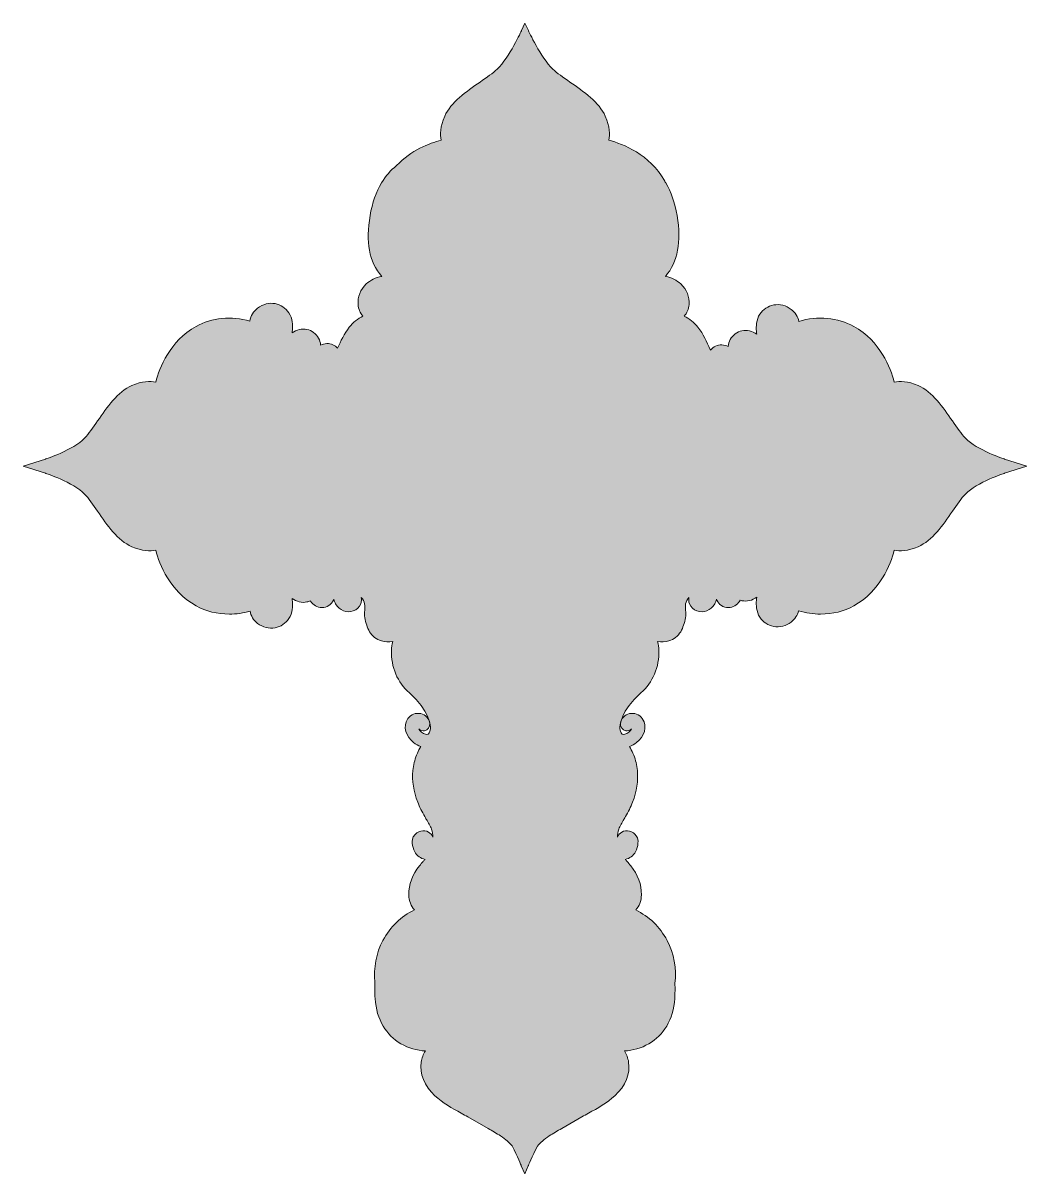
# Model space of a CAD drawing. Header units: millimetres. Extents: x -220 to 1461, y 255 to 578.
# Drawn here: x 1195.3 to 1461.2, y 254.6 to 559.4 of the extents above; entities that cross this region are included whole.
import ezdxf

# ---------------------------------------------------------------- set-up
doc = ezdxf.new("R2010")
doc.units = ezdxf.units.MM
doc.header["$MEASUREMENT"] = 0
doc.layers.add('Layer 1', color=7, linetype='Continuous')

msp = doc.modelspace()

# ---------------------------------------------------------------- hatches: boundary and pattern name
at = {"layer": 'Layer 1'}
h = msp.add_hatch(color=6, dxfattribs=at)
h.dxf.hatch_style = 2
edge = h.paths.add_edge_path()
edge.add_spline(control_points=[(1455.27, 443.9), (1455.2, 443.93), (1447.9, 446.28), (1444.9, 449.42), (1443.83, 450.54), (1442.68, 452.21), (1441.46, 453.98), (1438.95, 457.62), (1436.11, 461.74), (1432.4, 463.35), (1429.65, 464.54), (1427.54, 464.59), (1426.06, 464.29), (1425.06, 468.04), (1422.31, 475.16), (1415.36, 479.01), (1411.09, 481.39), (1405.73, 481.86), (1400.76, 480.36), (1400.53, 481.59), (1399.83, 482.7), (1398.75, 483.53), (1397.42, 484.56), (1395.69, 485), (1394.12, 484.7), (1392.66, 484.43), (1391.3, 483.52), (1390.47, 482.28), (1389.45, 480.74), (1389.45, 478.96), (1389.54, 477.76), (1389.56, 477.49), (1389.58, 477.22), (1389.61, 476.95), (1388.46, 477.8), (1387.04, 478.16), (1385.7, 477.87), (1384.42, 477.6), (1383.27, 476.73), (1382.62, 475.57), (1382.29, 474.98), (1382.11, 474.36), (1382.08, 473.74), (1381.56, 473.97), (1380.99, 474.1), (1380.42, 474.12), (1379.2, 474.16), (1378.12, 473.65), (1377.39, 472.69), (1377.36, 472.76), (1377.33, 472.84), (1377.29, 472.91), (1376.41, 474.92), (1375.5, 477), (1374.05, 478.79), (1373.01, 480.07), (1371.76, 481.07), (1370.43, 481.72), (1371.16, 482.56), (1371.61, 483.62), (1371.7, 484.78), (1371.87, 486.8), (1371.06, 488.85), (1369.54, 490.27), (1368.47, 491.26), (1367.05, 491.96), (1365.44, 492.28), (1367.09, 494.17), (1368.2, 496.54), (1368.68, 499.17), (1369.16, 501.83), (1369.11, 504.83), (1368.53, 508.35), (1367.96, 511.79), (1366.97, 514.63), (1365.52, 517.04), (1365.45, 517.17), (1365.37, 517.29), (1365.29, 517.41), (1365.29, 517.41), (1365.26, 517.46), (1365.26, 517.46), (1365.23, 517.52), (1365.2, 517.58), (1365.17, 517.64), (1361.31, 524.59), (1354.2, 527.34), (1350.45, 528.34), (1350.75, 529.82), (1350.7, 531.93), (1349.51, 534.68), (1347.9, 538.39), (1343.78, 541.23), (1340.14, 543.74), (1338.37, 544.96), (1336.7, 546.11), (1335.58, 547.18), (1332.41, 550.2), (1329.18, 557.31), (1329.14, 557.38), (1329.14, 557.38), (1328.24, 559.37), (1328.24, 559.37), (1328.24, 559.37), (1327.34, 557.38), (1327.34, 557.38), (1327.31, 557.31), (1324.07, 550.2), (1320.91, 547.18), (1319.79, 546.11), (1318.12, 544.96), (1316.35, 543.74), (1312.71, 541.23), (1308.59, 538.39), (1306.98, 534.68), (1305.79, 531.93), (1305.74, 529.82), (1306.04, 528.34), (1302.94, 527.52), (1298.07, 525.66), (1294.23, 521.6), (1292.66, 520.38), (1291.31, 518.85), (1290.22, 517.04), (1288.77, 514.63), (1287.79, 511.79), (1287.21, 508.35), (1286.63, 504.83), (1286.58, 501.83), (1287.06, 499.17), (1287.54, 496.54), (1288.65, 494.17), (1290.3, 492.28), (1288.69, 491.96), (1287.27, 491.26), (1286.2, 490.27), (1284.68, 488.85), (1283.87, 486.8), (1284.04, 484.78), (1284.14, 483.62), (1284.58, 482.56), (1285.31, 481.72), (1283.98, 481.07), (1282.73, 480.07), (1281.69, 478.79), (1280.33, 477.11), (1279.44, 475.16), (1278.6, 473.26), (1277.89, 474.08), (1276.89, 474.5), (1275.75, 474.47), (1275.19, 474.45), (1274.62, 474.32), (1274.09, 474.09), (1274.06, 474.71), (1273.88, 475.33), (1273.56, 475.92), (1272.9, 477.08), (1271.75, 477.94), (1270.48, 478.22), (1269.14, 478.51), (1267.71, 478.15), (1266.57, 477.3), (1266.6, 477.57), (1266.62, 477.84), (1266.64, 478.11), (1266.73, 479.31), (1266.73, 481.09), (1265.71, 482.63), (1264.88, 483.87), (1263.52, 484.78), (1262.06, 485.05), (1260.49, 485.34), (1258.76, 484.91), (1257.43, 483.88), (1256.28, 483), (1255.56, 481.79), (1255.37, 480.45), (1250.51, 481.83), (1245.28, 481.32), (1241.13, 479.01), (1234.18, 475.16), (1231.43, 468.04), (1230.43, 464.29), (1228.95, 464.59), (1226.84, 464.54), (1224.09, 463.35), (1220.38, 461.74), (1217.54, 457.62), (1215.03, 453.98), (1213.81, 452.21), (1212.66, 450.54), (1211.59, 449.42), (1208.59, 446.28), (1201.29, 443.93), (1201.22, 443.9), (1201.22, 443.9), (1195.28, 442.02), (1195.28, 442.02), (1195.28, 442.02), (1201.22, 440.14), (1201.22, 440.14), (1201.29, 440.11), (1208.59, 437.76), (1211.59, 434.62), (1212.66, 433.5), (1213.81, 431.83), (1215.03, 430.06), (1217.54, 426.42), (1220.38, 422.3), (1224.09, 420.69), (1226.84, 419.5), (1228.95, 419.45), (1230.43, 419.75), (1231.43, 416), (1234.18, 408.89), (1241.13, 405.03), (1243.71, 403.59), (1246.76, 402.83), (1249.94, 402.83), (1251.79, 402.83), (1253.63, 403.09), (1255.41, 403.6), (1255.63, 402.35), (1256.34, 401.22), (1257.43, 400.38), (1258.76, 399.35), (1260.49, 398.92), (1262.06, 399.21), (1263.52, 399.48), (1264.88, 400.39), (1265.71, 401.63), (1266.73, 403.17), (1266.73, 404.95), (1266.64, 406.15), (1266.62, 406.42), (1266.6, 406.69), (1266.57, 406.96), (1267.71, 406.11), (1269.14, 405.75), (1270.48, 406.04), (1270.8, 406.11), (1271.12, 406.22), (1271.42, 406.36), (1271.43, 406.34), (1271.45, 406.32), (1271.46, 406.3), (1272.13, 405.22), (1273.25, 404.57), (1274.43, 404.57), (1274.43, 404.57), (1274.43, 404.57), (1274.43, 404.57), (1275.8, 404.57), (1277.03, 405.34), (1277.49, 406.5), (1277.53, 406.6), (1277.56, 406.69), (1277.59, 406.79), (1277.68, 406.35), (1277.85, 405.92), (1278.08, 405.53), (1279.08, 403.82), (1281.01, 403.07), (1282.77, 403.7), (1283.68, 404.03), (1284.39, 404.7), (1284.75, 405.58), (1284.98, 406.13), (1285.02, 406.71), (1284.89, 407.24), (1285.32, 406.77), (1285.64, 406.17), (1285.77, 405.53), (1285.88, 405.02), (1285.84, 404.45), (1285.79, 403.85), (1285.74, 403.23), (1285.69, 402.58), (1285.8, 401.88), (1285.9, 401.18), (1286.12, 400.54), (1286.34, 399.89), (1286.51, 399.36), (1286.73, 398.75), (1287.07, 398.18), (1287.78, 397), (1288.89, 396.14), (1290.22, 395.76), (1291.17, 395.48), (1292.19, 395.42), (1293.21, 395.59), (1293.01, 394.82), (1292.9, 394.01), (1292.87, 393.19), (1292.71, 388.87), (1294.49, 384.67), (1297.61, 381.96), (1302.98, 377.32), (1303.25, 373.31), (1303.24, 372.42), (1303.02, 371.44), (1302.71, 371.14), (1302.59, 371.05), (1302.44, 370.95), (1302.16, 370.95), (1301.85, 371.04), (1301.15, 371.25), (1300.39, 371.82), (1300.11, 372.41), (1300.16, 372.37), (1300.21, 372.32), (1300.27, 372.28), (1300.67, 371.99), (1301.19, 371.87), (1301.65, 371.96), (1302.54, 372.14), (1303.14, 372.99), (1303.03, 373.93), (1302.89, 375.16), (1301.92, 376.19), (1300.62, 376.48), (1299.33, 376.77), (1298.04, 376.26), (1297.25, 375.16), (1295.71, 373.04), (1296.84, 370.36), (1298.75, 368.81), (1299.32, 368.34), (1299.99, 367.99), (1300.67, 367.76), (1300.31, 367.19), (1300, 366.6), (1299.73, 365.98), (1299.73, 365.98), (1299.53, 365.5), (1299.53, 365.5), (1299.02, 364.22), (1298.69, 362.84), (1298.55, 361.38), (1298.3, 358.74), (1298.73, 355.93), (1299.83, 353.03), (1300.31, 351.76), (1300.93, 350.48), (1301.68, 349.21), (1301.82, 348.97), (1301.98, 348.72), (1302.13, 348.48), (1302.67, 347.59), (1303.18, 346.76), (1303.48, 345.86), (1303.7, 345.21), (1303.82, 344.5), (1303.83, 343.78), (1303.62, 344.33), (1303.23, 344.8), (1302.66, 345.12), (1301.53, 345.75), (1299.79, 345.63), (1298.66, 343.88), (1298.21, 343.17), (1298.27, 341.28), (1299.03, 339.9), (1299.63, 338.81), (1300.58, 338.12), (1301.77, 337.89), (1301.61, 337.7), (1301.44, 337.52), (1301.27, 337.32), (1300.95, 336.95), (1300.61, 336.57), (1300.29, 336.17), (1298.44, 333.88), (1297.44, 331.16), (1297.48, 328.51), (1297.51, 326.84), (1298.03, 325.46), (1298.98, 324.51), (1295.39, 322.8), (1292.52, 320.04), (1290.62, 316.44), (1288.84, 313.06), (1288.09, 309.11), (1288.51, 305.32), (1288.42, 303.92), (1288.43, 302.47), (1288.53, 301.01), (1288.74, 298.23), (1289.45, 295.78), (1290.65, 293.75), (1291.81, 291.79), (1293.44, 290.16), (1295.38, 289.05), (1297.38, 287.9), (1299.62, 287.25), (1301.87, 287.14), (1301.29, 286.26), (1300.91, 285.27), (1300.74, 284.2), (1300.25, 281.15), (1301.6, 277.82), (1304.36, 275.3), (1306.45, 273.39), (1308.95, 272), (1311.36, 270.67), (1311.94, 270.34), (1312.52, 270.02), (1313.1, 269.69), (1313.1, 269.69), (1318.48, 266.61), (1318.48, 266.61), (1319.58, 265.98), (1320.72, 265.33), (1321.78, 264.63), (1323.13, 263.72), (1324.11, 262.88), (1324.85, 261.98), (1326.25, 259.19), (1327.25, 256.76), (1327.26, 256.74), (1327.26, 256.74), (1328.16, 254.57), (1328.16, 254.57), (1328.16, 254.57), (1329.09, 256.73), (1329.09, 256.73), (1329.1, 256.75), (1330.13, 259.16), (1331.55, 261.94), (1332.3, 262.85), (1333.29, 263.71), (1334.66, 264.63), (1335.71, 265.33), (1336.85, 265.98), (1337.96, 266.61), (1337.96, 266.61), (1343.34, 269.69), (1343.34, 269.69), (1343.91, 270.02), (1344.49, 270.34), (1345.07, 270.67), (1347.48, 272), (1349.98, 273.39), (1352.07, 275.3), (1354.83, 277.82), (1356.19, 281.15), (1355.69, 284.2), (1355.52, 285.27), (1355.14, 286.26), (1354.57, 287.14), (1356.82, 287.25), (1359.06, 287.9), (1361.05, 289.05), (1362.99, 290.16), (1364.63, 291.79), (1365.78, 293.75), (1366.98, 295.78), (1367.7, 298.23), (1367.9, 301.01), (1368, 302.36), (1368.01, 303.71), (1367.94, 305.03), (1368.43, 308.91), (1367.7, 312.96), (1365.87, 316.44), (1363.98, 320.02), (1361.13, 322.77), (1357.56, 324.48), (1358.53, 325.44), (1359.06, 326.83), (1359.09, 328.51), (1359.13, 331.16), (1358.13, 333.88), (1356.28, 336.17), (1355.95, 336.57), (1355.62, 336.95), (1355.29, 337.32), (1355.12, 337.52), (1354.96, 337.7), (1354.8, 337.89), (1355.98, 338.12), (1356.94, 338.81), (1357.54, 339.9), (1358.29, 341.28), (1358.35, 343.17), (1357.9, 343.88), (1356.77, 345.63), (1355.04, 345.75), (1353.91, 345.12), (1353.34, 344.8), (1352.94, 344.33), (1352.74, 343.78), (1352.75, 344.5), (1352.87, 345.21), (1353.08, 345.86), (1353.39, 346.76), (1353.9, 347.59), (1354.44, 348.48), (1354.59, 348.72), (1354.74, 348.97), (1354.89, 349.21), (1355.64, 350.47), (1356.26, 351.76), (1356.74, 353.03), (1357.84, 355.93), (1358.26, 358.74), (1358.01, 361.38), (1357.88, 362.84), (1357.55, 364.22), (1357.04, 365.5), (1357.04, 365.5), (1356.84, 365.98), (1356.84, 365.98), (1356.57, 366.6), (1356.25, 367.19), (1355.89, 367.76), (1356.58, 367.99), (1357.24, 368.34), (1357.82, 368.81), (1359.73, 370.36), (1360.86, 373.04), (1359.32, 375.16), (1358.52, 376.26), (1357.23, 376.76), (1355.95, 376.48), (1354.65, 376.19), (1353.68, 375.16), (1353.54, 373.93), (1353.43, 372.99), (1354.02, 372.14), (1354.91, 371.96), (1355.38, 371.87), (1355.9, 371.99), (1356.3, 372.28), (1356.35, 372.32), (1356.41, 372.37), (1356.46, 372.41), (1356.17, 371.82), (1355.42, 371.25), (1354.72, 371.04), (1354.41, 370.95), (1354.12, 370.95), (1353.98, 371.05), (1353.85, 371.14), (1353.54, 371.44), (1353.33, 372.42), (1353.33, 372.42), (1353.33, 372.42), (1353.33, 372.42), (1353.32, 373.32), (1353.6, 377.33), (1358.95, 381.96), (1362.08, 384.67), (1363.86, 388.87), (1363.7, 393.19), (1363.67, 394.01), (1363.55, 394.82), (1363.35, 395.59), (1364.37, 395.42), (1365.39, 395.48), (1366.34, 395.76), (1367.67, 396.14), (1368.79, 397), (1369.49, 398.18), (1369.84, 398.75), (1370.05, 399.36), (1370.24, 399.91), (1370.45, 400.54), (1370.66, 401.18), (1370.77, 401.88), (1370.87, 402.58), (1370.82, 403.23), (1370.77, 403.85), (1370.73, 404.45), (1370.68, 405.02), (1370.79, 405.53), (1370.93, 406.17), (1371.24, 406.77), (1371.67, 407.24), (1371.55, 406.71), (1371.58, 406.13), (1371.81, 405.58), (1372.18, 404.7), (1372.88, 404.03), (1373.8, 403.7), (1375.56, 403.07), (1377.48, 403.82), (1378.49, 405.53), (1378.72, 405.92), (1378.88, 406.35), (1378.98, 406.79), (1379, 406.69), (1379.04, 406.6), (1379.07, 406.5), (1379.54, 405.34), (1380.77, 404.57), (1382.13, 404.57), (1382.13, 404.57), (1382.13, 404.57), (1382.13, 404.57), (1383.32, 404.57), (1384.43, 405.22), (1385.11, 406.3), (1385.15, 406.37), (1385.19, 406.45), (1385.23, 406.52), (1385.38, 406.47), (1385.54, 406.42), (1385.7, 406.39), (1387.04, 406.1), (1388.46, 406.46), (1389.61, 407.31), (1389.58, 407.04), (1389.56, 406.77), (1389.54, 406.5), (1389.45, 405.3), (1389.45, 403.52), (1390.47, 401.98), (1391.3, 400.74), (1392.66, 399.83), (1394.12, 399.56), (1395.69, 399.26), (1397.42, 399.7), (1398.75, 400.73), (1399.77, 401.51), (1400.45, 402.55), (1400.72, 403.7), (1402.6, 403.13), (1404.59, 402.83), (1406.55, 402.83), (1409.73, 402.83), (1412.78, 403.59), (1415.36, 405.03), (1422.31, 408.88), (1425.06, 416), (1426.06, 419.75), (1427.54, 419.45), (1429.65, 419.5), (1432.4, 420.69), (1436.11, 422.3), (1438.95, 426.42), (1441.46, 430.07), (1442.68, 431.83), (1443.83, 433.5), (1444.9, 434.62), (1447.9, 437.76), (1455.2, 440.11), (1455.27, 440.14), (1455.27, 440.14), (1461.21, 442.02), (1461.21, 442.02), (1461.21, 442.02), (1455.27, 443.9), (1455.27, 443.9)], knot_values=[0, 0, 0, 0, 1, 1, 1, 2, 2, 2, 3, 3, 3, 4, 4, 4, 5, 5, 5, 6, 6, 6, 7, 7, 7, 8, 8, 8, 9, 9, 9, 10, 10, 10, 11, 11, 11, 12, 12, 12, 13, 13, 13, 14, 14, 14, 15, 15, 15, 16, 16, 16, 17, 17, 17, 18, 18, 18, 19, 19, 19, 20, 20, 20, 21, 21, 21, 22, 22, 22, 23, 23, 23, 24, 24, 24, 25, 25, 25, 26, 26, 26, 27, 27, 27, 28, 28, 28, 29, 29, 29, 30, 30, 30, 31, 31, 31, 32, 32, 32, 33, 33, 33, 34, 34, 34, 35, 35, 35, 36, 36, 36, 37, 37, 37, 38, 38, 38, 39, 39, 39, 40, 40, 40, 41, 41, 41, 42, 42, 42, 43, 43, 43, 44, 44, 44, 45, 45, 45, 46, 46, 46, 47, 47, 47, 48, 48, 48, 49, 49, 49, 50, 50, 50, 51, 51, 51, 52, 52, 52, 53, 53, 53, 54, 54, 54, 55, 55, 55, 56, 56, 56, 57, 57, 57, 58, 58, 58, 59, 59, 59, 60, 60, 60, 61, 61, 61, 62, 62, 62, 63, 63, 63, 64, 64, 64, 65, 65, 65, 66, 66, 66, 67, 67, 67, 68, 68, 68, 69, 69, 69, 70, 70, 70, 71, 71, 71, 72, 72, 72, 73, 73, 73, 74, 74, 74, 75, 75, 75, 76, 76, 76, 77, 77, 77, 78, 78, 78, 79, 79, 79, 80, 80, 80, 81, 81, 81, 82, 82, 82, 83, 83, 83, 84, 84, 84, 85, 85, 85, 86, 86, 86, 87, 87, 87, 88, 88, 88, 89, 89, 89, 90, 90, 90, 91, 91, 91, 92, 92, 92, 93, 93, 93, 94, 94, 94, 95, 95, 95, 96, 96, 96, 97, 97, 97, 98, 98, 98, 99, 99, 99, 100, 100, 100, 101, 101, 101, 102, 102, 102, 103, 103, 103, 104, 104, 104, 105, 105, 105, 106, 106, 106, 107, 107, 107, 108, 108, 108, 109, 109, 109, 110, 110, 110, 111, 111, 111, 112, 112, 112, 113, 113, 113, 114, 114, 114, 115, 115, 115, 116, 116, 116, 117, 117, 117, 118, 118, 118, 119, 119, 119, 120, 120, 120, 121, 121, 121, 122, 122, 122, 123, 123, 123, 124, 124, 124, 125, 125, 125, 126, 126, 126, 127, 127, 127, 128, 128, 128, 129, 129, 129, 130, 130, 130, 131, 131, 131, 132, 132, 132, 133, 133, 133, 134, 134, 134, 135, 135, 135, 136, 136, 136, 137, 137, 137, 138, 138, 138, 139, 139, 139, 140, 140, 140, 141, 141, 141, 142, 142, 142, 143, 143, 143, 144, 144, 144, 145, 145, 145, 146, 146, 146, 147, 147, 147, 148, 148, 148, 149, 149, 149, 150, 150, 150, 151, 151, 151, 152, 152, 152, 153, 153, 153, 154, 154, 154, 155, 155, 155, 156, 156, 156, 157, 157, 157, 158, 158, 158, 159, 159, 159, 160, 160, 160, 161, 161, 161, 162, 162, 162, 163, 163, 163, 164, 164, 164, 165, 165, 165, 166, 166, 166, 167, 167, 167, 168, 168, 168, 169, 169, 169, 170, 170, 170, 171, 171, 171, 172, 172, 172, 173, 173, 173, 174, 174, 174, 175, 175, 175, 176, 176, 176, 177, 177, 177, 178, 178, 178, 179, 179, 179, 180, 180, 180, 181, 181, 181, 182, 182, 182, 183, 183, 183, 184, 184, 184, 185, 185, 185, 186, 186, 186, 187, 187, 187, 188, 188, 188, 189, 189, 189, 190, 190, 190, 191, 191, 191, 192, 192, 192, 193, 193, 193, 194, 194, 194, 195, 195, 195, 196, 196, 196, 197, 197, 197, 198, 198, 198, 199, 199, 199, 200, 200, 200, 201, 201, 201, 202, 202, 202, 203, 203, 203, 204, 204, 204, 205, 205, 205, 206, 206, 206, 207, 207, 207, 208, 208, 208, 209, 209, 209, 210, 210, 210, 211, 211, 211, 212, 212, 212, 213, 213, 213, 214, 214, 214, 215, 215, 215, 216, 216, 216, 217, 217, 217, 218, 218, 218, 218], degree=3, periodic=1)

# ---------------------------------------------------------------- linework, layer by layer
at = {"layer": 'Layer 1', "lineweight": 0}
msp.add_open_spline([(1455.27, 443.9), (1455.2, 443.93), (1447.9, 446.28), (1444.9, 449.42), (1443.83, 450.54), (1442.68, 452.21), (1441.46, 453.98), (1438.95, 457.62), (1436.11, 461.74), (1432.4, 463.35), (1429.65, 464.54), (1427.54, 464.59), (1426.06, 464.29), (1425.06, 468.04), (1422.31, 475.16), (1415.36, 479.01), (1411.09, 481.39), (1405.73, 481.86), (1400.76, 480.36), (1400.53, 481.59), (1399.83, 482.7), (1398.75, 483.53), (1397.42, 484.56), (1395.69, 485), (1394.12, 484.7), (1392.66, 484.43), (1391.3, 483.52), (1390.47, 482.28), (1389.45, 480.74), (1389.45, 478.96), (1389.54, 477.76), (1389.56, 477.49), (1389.58, 477.22), (1389.61, 476.95), (1388.46, 477.8), (1387.04, 478.16), (1385.7, 477.87), (1384.42, 477.6), (1383.27, 476.73), (1382.62, 475.57), (1382.29, 474.98), (1382.11, 474.36), (1382.08, 473.74), (1381.56, 473.97), (1380.99, 474.1), (1380.42, 474.12), (1379.2, 474.16), (1378.12, 473.65), (1377.39, 472.69), (1377.36, 472.76), (1377.33, 472.84), (1377.29, 472.91), (1376.41, 474.92), (1375.5, 477), (1374.05, 478.79), (1373.01, 480.07), (1371.76, 481.07), (1370.43, 481.72), (1371.16, 482.56), (1371.61, 483.62), (1371.7, 484.78), (1371.87, 486.8), (1371.06, 488.85), (1369.54, 490.27), (1368.47, 491.26), (1367.05, 491.96), (1365.44, 492.28), (1367.09, 494.17), (1368.2, 496.54), (1368.68, 499.17), (1369.16, 501.83), (1369.11, 504.83), (1368.53, 508.35), (1367.96, 511.79), (1366.97, 514.63), (1365.52, 517.04), (1365.45, 517.17), (1365.37, 517.29), (1365.29, 517.41), (1365.29, 517.41), (1365.26, 517.46), (1365.26, 517.46), (1365.23, 517.52), (1365.2, 517.58), (1365.17, 517.64), (1361.31, 524.59), (1354.2, 527.34), (1350.45, 528.34), (1350.75, 529.82), (1350.7, 531.93), (1349.51, 534.68), (1347.9, 538.39), (1343.78, 541.23), (1340.14, 543.74), (1338.37, 544.96), (1336.7, 546.11), (1335.58, 547.18), (1332.41, 550.2), (1329.18, 557.31), (1329.14, 557.38), (1329.14, 557.38), (1328.24, 559.37), (1328.24, 559.37), (1328.24, 559.37), (1327.34, 557.38), (1327.34, 557.38), (1327.31, 557.31), (1324.07, 550.2), (1320.91, 547.18), (1319.79, 546.11), (1318.12, 544.96), (1316.35, 543.74), (1312.71, 541.23), (1308.59, 538.39), (1306.98, 534.68), (1305.79, 531.93), (1305.74, 529.82), (1306.04, 528.34), (1302.94, 527.52), (1298.07, 525.66), (1294.23, 521.6), (1292.66, 520.38), (1291.31, 518.85), (1290.22, 517.04), (1288.77, 514.63), (1287.79, 511.79), (1287.21, 508.35), (1286.63, 504.83), (1286.58, 501.83), (1287.06, 499.17), (1287.54, 496.54), (1288.65, 494.17), (1290.3, 492.28), (1288.69, 491.96), (1287.27, 491.26), (1286.2, 490.27), (1284.68, 488.85), (1283.87, 486.8), (1284.04, 484.78), (1284.14, 483.62), (1284.58, 482.56), (1285.31, 481.72), (1283.98, 481.07), (1282.73, 480.07), (1281.69, 478.79), (1280.33, 477.11), (1279.44, 475.16), (1278.6, 473.26), (1277.89, 474.08), (1276.89, 474.5), (1275.75, 474.47), (1275.19, 474.45), (1274.62, 474.32), (1274.09, 474.09), (1274.06, 474.71), (1273.88, 475.33), (1273.56, 475.92), (1272.9, 477.08), (1271.75, 477.94), (1270.48, 478.22), (1269.14, 478.51), (1267.71, 478.15), (1266.57, 477.3), (1266.6, 477.57), (1266.62, 477.84), (1266.64, 478.11), (1266.73, 479.31), (1266.73, 481.09), (1265.71, 482.63), (1264.88, 483.87), (1263.52, 484.78), (1262.06, 485.05), (1260.49, 485.34), (1258.76, 484.91), (1257.43, 483.88), (1256.28, 483), (1255.56, 481.79), (1255.37, 480.45), (1250.51, 481.83), (1245.28, 481.32), (1241.13, 479.01), (1234.18, 475.16), (1231.43, 468.04), (1230.43, 464.29), (1228.95, 464.59), (1226.84, 464.54), (1224.09, 463.35), (1220.38, 461.74), (1217.54, 457.62), (1215.03, 453.98), (1213.81, 452.21), (1212.66, 450.54), (1211.59, 449.42), (1208.59, 446.28), (1201.29, 443.93), (1201.22, 443.9), (1201.22, 443.9), (1195.28, 442.02), (1195.28, 442.02), (1195.28, 442.02), (1201.22, 440.14), (1201.22, 440.14), (1201.29, 440.11), (1208.59, 437.76), (1211.59, 434.62), (1212.66, 433.5), (1213.81, 431.83), (1215.03, 430.06), (1217.54, 426.42), (1220.38, 422.3), (1224.09, 420.69), (1226.84, 419.5), (1228.95, 419.45), (1230.43, 419.75), (1231.43, 416), (1234.18, 408.89), (1241.13, 405.03), (1243.71, 403.59), (1246.76, 402.83), (1249.94, 402.83), (1251.79, 402.83), (1253.63, 403.09), (1255.41, 403.6), (1255.63, 402.35), (1256.34, 401.22), (1257.43, 400.38), (1258.76, 399.35), (1260.49, 398.92), (1262.06, 399.21), (1263.52, 399.48), (1264.88, 400.39), (1265.71, 401.63), (1266.73, 403.17), (1266.73, 404.95), (1266.64, 406.15), (1266.62, 406.42), (1266.6, 406.69), (1266.57, 406.96), (1267.71, 406.11), (1269.14, 405.75), (1270.48, 406.04), (1270.8, 406.11), (1271.12, 406.22), (1271.42, 406.36), (1271.43, 406.34), (1271.45, 406.32), (1271.46, 406.3), (1272.13, 405.22), (1273.25, 404.57), (1274.43, 404.57), (1274.43, 404.57), (1274.43, 404.57), (1274.43, 404.57), (1275.8, 404.57), (1277.03, 405.34), (1277.49, 406.5), (1277.53, 406.6), (1277.56, 406.69), (1277.59, 406.79), (1277.68, 406.35), (1277.85, 405.92), (1278.08, 405.53), (1279.08, 403.82), (1281.01, 403.07), (1282.77, 403.7), (1283.68, 404.03), (1284.39, 404.7), (1284.75, 405.58), (1284.98, 406.13), (1285.02, 406.71), (1284.89, 407.24), (1285.32, 406.77), (1285.64, 406.17), (1285.77, 405.53), (1285.88, 405.02), (1285.84, 404.45), (1285.79, 403.85), (1285.74, 403.23), (1285.69, 402.58), (1285.8, 401.88), (1285.9, 401.18), (1286.12, 400.54), (1286.34, 399.89), (1286.51, 399.36), (1286.73, 398.75), (1287.07, 398.18), (1287.78, 397), (1288.89, 396.14), (1290.22, 395.76), (1291.17, 395.48), (1292.19, 395.42), (1293.21, 395.59), (1293.01, 394.82), (1292.9, 394.01), (1292.87, 393.19), (1292.71, 388.87), (1294.49, 384.67), (1297.61, 381.96), (1302.98, 377.32), (1303.25, 373.31), (1303.24, 372.42), (1303.02, 371.44), (1302.71, 371.14), (1302.59, 371.05), (1302.44, 370.95), (1302.16, 370.95), (1301.85, 371.04), (1301.15, 371.25), (1300.39, 371.82), (1300.11, 372.41), (1300.16, 372.37), (1300.21, 372.32), (1300.27, 372.28), (1300.67, 371.99), (1301.19, 371.87), (1301.65, 371.96), (1302.54, 372.14), (1303.14, 372.99), (1303.03, 373.93), (1302.89, 375.16), (1301.92, 376.19), (1300.62, 376.48), (1299.33, 376.77), (1298.04, 376.26), (1297.25, 375.16), (1295.71, 373.04), (1296.84, 370.36), (1298.75, 368.81), (1299.32, 368.34), (1299.99, 367.99), (1300.67, 367.76), (1300.31, 367.19), (1300, 366.6), (1299.73, 365.98), (1299.73, 365.98), (1299.53, 365.5), (1299.53, 365.5), (1299.02, 364.22), (1298.69, 362.84), (1298.55, 361.38), (1298.3, 358.74), (1298.73, 355.93), (1299.83, 353.03), (1300.31, 351.76), (1300.93, 350.48), (1301.68, 349.21), (1301.82, 348.97), (1301.98, 348.72), (1302.13, 348.48), (1302.67, 347.59), (1303.18, 346.76), (1303.48, 345.86), (1303.7, 345.21), (1303.82, 344.5), (1303.83, 343.78), (1303.62, 344.33), (1303.23, 344.8), (1302.66, 345.12), (1301.53, 345.75), (1299.79, 345.63), (1298.66, 343.88), (1298.21, 343.17), (1298.27, 341.28), (1299.03, 339.9), (1299.63, 338.81), (1300.58, 338.12), (1301.77, 337.89), (1301.61, 337.7), (1301.44, 337.52), (1301.27, 337.32), (1300.95, 336.95), (1300.61, 336.57), (1300.29, 336.17), (1298.44, 333.88), (1297.44, 331.16), (1297.48, 328.51), (1297.51, 326.84), (1298.03, 325.46), (1298.98, 324.51), (1295.39, 322.8), (1292.52, 320.04), (1290.62, 316.44), (1288.84, 313.06), (1288.09, 309.11), (1288.51, 305.32), (1288.42, 303.92), (1288.43, 302.47), (1288.53, 301.01), (1288.74, 298.23), (1289.45, 295.78), (1290.65, 293.75), (1291.81, 291.79), (1293.44, 290.16), (1295.38, 289.05), (1297.38, 287.9), (1299.62, 287.25), (1301.87, 287.14), (1301.29, 286.26), (1300.91, 285.27), (1300.74, 284.2), (1300.25, 281.15), (1301.6, 277.82), (1304.36, 275.3), (1306.45, 273.39), (1308.95, 272), (1311.36, 270.67), (1311.94, 270.34), (1312.52, 270.02), (1313.1, 269.69), (1313.1, 269.69), (1318.48, 266.61), (1318.48, 266.61), (1319.58, 265.98), (1320.72, 265.33), (1321.78, 264.63), (1323.13, 263.72), (1324.11, 262.88), (1324.85, 261.98), (1326.25, 259.19), (1327.25, 256.76), (1327.26, 256.74), (1327.26, 256.74), (1328.16, 254.57), (1328.16, 254.57), (1328.16, 254.57), (1329.09, 256.73), (1329.09, 256.73), (1329.1, 256.75), (1330.13, 259.16), (1331.55, 261.94), (1332.3, 262.85), (1333.29, 263.71), (1334.66, 264.63), (1335.71, 265.33), (1336.85, 265.98), (1337.96, 266.61), (1337.96, 266.61), (1343.34, 269.69), (1343.34, 269.69), (1343.91, 270.02), (1344.49, 270.34), (1345.07, 270.67), (1347.48, 272), (1349.98, 273.39), (1352.07, 275.3), (1354.83, 277.82), (1356.19, 281.15), (1355.69, 284.2), (1355.52, 285.27), (1355.14, 286.26), (1354.57, 287.14), (1356.82, 287.25), (1359.06, 287.9), (1361.05, 289.05), (1362.99, 290.16), (1364.63, 291.79), (1365.78, 293.75), (1366.98, 295.78), (1367.7, 298.23), (1367.9, 301.01), (1368, 302.36), (1368.01, 303.71), (1367.94, 305.03), (1368.43, 308.91), (1367.7, 312.96), (1365.87, 316.44), (1363.98, 320.02), (1361.13, 322.77), (1357.56, 324.48), (1358.53, 325.44), (1359.06, 326.83), (1359.09, 328.51), (1359.13, 331.16), (1358.13, 333.88), (1356.28, 336.17), (1355.95, 336.57), (1355.62, 336.95), (1355.29, 337.32), (1355.12, 337.52), (1354.96, 337.7), (1354.8, 337.89), (1355.98, 338.12), (1356.94, 338.81), (1357.54, 339.9), (1358.29, 341.28), (1358.35, 343.17), (1357.9, 343.88), (1356.77, 345.63), (1355.04, 345.75), (1353.91, 345.12), (1353.34, 344.8), (1352.94, 344.33), (1352.74, 343.78), (1352.75, 344.5), (1352.87, 345.21), (1353.08, 345.86), (1353.39, 346.76), (1353.9, 347.59), (1354.44, 348.48), (1354.59, 348.72), (1354.74, 348.97), (1354.89, 349.21), (1355.64, 350.47), (1356.26, 351.76), (1356.74, 353.03), (1357.84, 355.93), (1358.26, 358.74), (1358.01, 361.38), (1357.88, 362.84), (1357.55, 364.22), (1357.04, 365.5), (1357.04, 365.5), (1356.84, 365.98), (1356.84, 365.98), (1356.57, 366.6), (1356.25, 367.19), (1355.89, 367.76), (1356.58, 367.99), (1357.24, 368.34), (1357.82, 368.81), (1359.73, 370.36), (1360.86, 373.04), (1359.32, 375.16), (1358.52, 376.26), (1357.23, 376.76), (1355.95, 376.48), (1354.65, 376.19), (1353.68, 375.16), (1353.54, 373.93), (1353.43, 372.99), (1354.02, 372.14), (1354.91, 371.96), (1355.38, 371.87), (1355.9, 371.99), (1356.3, 372.28), (1356.35, 372.32), (1356.41, 372.37), (1356.46, 372.41), (1356.17, 371.82), (1355.42, 371.25), (1354.72, 371.04), (1354.41, 370.95), (1354.12, 370.95), (1353.98, 371.05), (1353.85, 371.14), (1353.54, 371.44), (1353.33, 372.42), (1353.33, 372.42), (1353.33, 372.42), (1353.33, 372.42), (1353.32, 373.32), (1353.6, 377.33), (1358.95, 381.96), (1362.08, 384.67), (1363.86, 388.87), (1363.7, 393.19), (1363.67, 394.01), (1363.55, 394.82), (1363.35, 395.59), (1364.37, 395.42), (1365.39, 395.48), (1366.34, 395.76), (1367.67, 396.14), (1368.79, 397), (1369.49, 398.18), (1369.84, 398.75), (1370.05, 399.36), (1370.24, 399.91), (1370.45, 400.54), (1370.66, 401.18), (1370.77, 401.88), (1370.87, 402.58), (1370.82, 403.23), (1370.77, 403.85), (1370.73, 404.45), (1370.68, 405.02), (1370.79, 405.53), (1370.93, 406.17), (1371.24, 406.77), (1371.67, 407.24), (1371.55, 406.71), (1371.58, 406.13), (1371.81, 405.58), (1372.18, 404.7), (1372.88, 404.03), (1373.8, 403.7), (1375.56, 403.07), (1377.48, 403.82), (1378.49, 405.53), (1378.72, 405.92), (1378.88, 406.35), (1378.98, 406.79), (1379, 406.69), (1379.04, 406.6), (1379.07, 406.5), (1379.54, 405.34), (1380.77, 404.57), (1382.13, 404.57), (1382.13, 404.57), (1382.13, 404.57), (1382.13, 404.57), (1383.32, 404.57), (1384.43, 405.22), (1385.11, 406.3), (1385.15, 406.37), (1385.19, 406.45), (1385.23, 406.52), (1385.38, 406.47), (1385.54, 406.42), (1385.7, 406.39), (1387.04, 406.1), (1388.46, 406.46), (1389.61, 407.31), (1389.58, 407.04), (1389.56, 406.77), (1389.54, 406.5), (1389.45, 405.3), (1389.45, 403.52), (1390.47, 401.98), (1391.3, 400.74), (1392.66, 399.83), (1394.12, 399.56), (1395.69, 399.26), (1397.42, 399.7), (1398.75, 400.73), (1399.77, 401.51), (1400.45, 402.55), (1400.72, 403.7), (1402.6, 403.13), (1404.59, 402.83), (1406.55, 402.83), (1409.73, 402.83), (1412.78, 403.59), (1415.36, 405.03), (1422.31, 408.88), (1425.06, 416), (1426.06, 419.75), (1427.54, 419.45), (1429.65, 419.5), (1432.4, 420.69), (1436.11, 422.3), (1438.95, 426.42), (1441.46, 430.07), (1442.68, 431.83), (1443.83, 433.5), (1444.9, 434.62), (1447.9, 437.76), (1455.2, 440.11), (1455.27, 440.14), (1455.27, 440.14), (1461.21, 442.02), (1461.21, 442.02), (1461.21, 442.02), (1455.27, 443.9), (1455.27, 443.9)], degree=3, knots=[0, 0, 0, 0, 1, 1, 1, 2, 2, 2, 3, 3, 3, 4, 4, 4, 5, 5, 5, 6, 6, 6, 7, 7, 7, 8, 8, 8, 9, 9, 9, 10, 10, 10, 11, 11, 11, 12, 12, 12, 13, 13, 13, 14, 14, 14, 15, 15, 15, 16, 16, 16, 17, 17, 17, 18, 18, 18, 19, 19, 19, 20, 20, 20, 21, 21, 21, 22, 22, 22, 23, 23, 23, 24, 24, 24, 25, 25, 25, 26, 26, 26, 27, 27, 27, 28, 28, 28, 29, 29, 29, 30, 30, 30, 31, 31, 31, 32, 32, 32, 33, 33, 33, 34, 34, 34, 35, 35, 35, 36, 36, 36, 37, 37, 37, 38, 38, 38, 39, 39, 39, 40, 40, 40, 41, 41, 41, 42, 42, 42, 43, 43, 43, 44, 44, 44, 45, 45, 45, 46, 46, 46, 47, 47, 47, 48, 48, 48, 49, 49, 49, 50, 50, 50, 51, 51, 51, 52, 52, 52, 53, 53, 53, 54, 54, 54, 55, 55, 55, 56, 56, 56, 57, 57, 57, 58, 58, 58, 59, 59, 59, 60, 60, 60, 61, 61, 61, 62, 62, 62, 63, 63, 63, 64, 64, 64, 65, 65, 65, 66, 66, 66, 67, 67, 67, 68, 68, 68, 69, 69, 69, 70, 70, 70, 71, 71, 71, 72, 72, 72, 73, 73, 73, 74, 74, 74, 75, 75, 75, 76, 76, 76, 77, 77, 77, 78, 78, 78, 79, 79, 79, 80, 80, 80, 81, 81, 81, 82, 82, 82, 83, 83, 83, 84, 84, 84, 85, 85, 85, 86, 86, 86, 87, 87, 87, 88, 88, 88, 89, 89, 89, 90, 90, 90, 91, 91, 91, 92, 92, 92, 93, 93, 93, 94, 94, 94, 95, 95, 95, 96, 96, 96, 97, 97, 97, 98, 98, 98, 99, 99, 99, 100, 100, 100, 101, 101, 101, 102, 102, 102, 103, 103, 103, 104, 104, 104, 105, 105, 105, 106, 106, 106, 107, 107, 107, 108, 108, 108, 109, 109, 109, 110, 110, 110, 111, 111, 111, 112, 112, 112, 113, 113, 113, 114, 114, 114, 115, 115, 115, 116, 116, 116, 117, 117, 117, 118, 118, 118, 119, 119, 119, 120, 120, 120, 121, 121, 121, 122, 122, 122, 123, 123, 123, 124, 124, 124, 125, 125, 125, 126, 126, 126, 127, 127, 127, 128, 128, 128, 129, 129, 129, 130, 130, 130, 131, 131, 131, 132, 132, 132, 133, 133, 133, 134, 134, 134, 135, 135, 135, 136, 136, 136, 137, 137, 137, 138, 138, 138, 139, 139, 139, 140, 140, 140, 141, 141, 141, 142, 142, 142, 143, 143, 143, 144, 144, 144, 145, 145, 145, 146, 146, 146, 147, 147, 147, 148, 148, 148, 149, 149, 149, 150, 150, 150, 151, 151, 151, 152, 152, 152, 153, 153, 153, 154, 154, 154, 155, 155, 155, 156, 156, 156, 157, 157, 157, 158, 158, 158, 159, 159, 159, 160, 160, 160, 161, 161, 161, 162, 162, 162, 163, 163, 163, 164, 164, 164, 165, 165, 165, 166, 166, 166, 167, 167, 167, 168, 168, 168, 169, 169, 169, 170, 170, 170, 171, 171, 171, 172, 172, 172, 173, 173, 173, 174, 174, 174, 175, 175, 175, 176, 176, 176, 177, 177, 177, 178, 178, 178, 179, 179, 179, 180, 180, 180, 181, 181, 181, 182, 182, 182, 183, 183, 183, 184, 184, 184, 185, 185, 185, 186, 186, 186, 187, 187, 187, 188, 188, 188, 189, 189, 189, 190, 190, 190, 191, 191, 191, 192, 192, 192, 193, 193, 193, 194, 194, 194, 195, 195, 195, 196, 196, 196, 197, 197, 197, 198, 198, 198, 199, 199, 199, 200, 200, 200, 201, 201, 201, 202, 202, 202, 203, 203, 203, 204, 204, 204, 205, 205, 205, 206, 206, 206, 207, 207, 207, 208, 208, 208, 209, 209, 209, 210, 210, 210, 211, 211, 211, 212, 212, 212, 213, 213, 213, 214, 214, 214, 215, 215, 215, 216, 216, 216, 217, 217, 217, 218, 218, 218, 218], dxfattribs=at)

doc.saveas('drawing.dxf')
